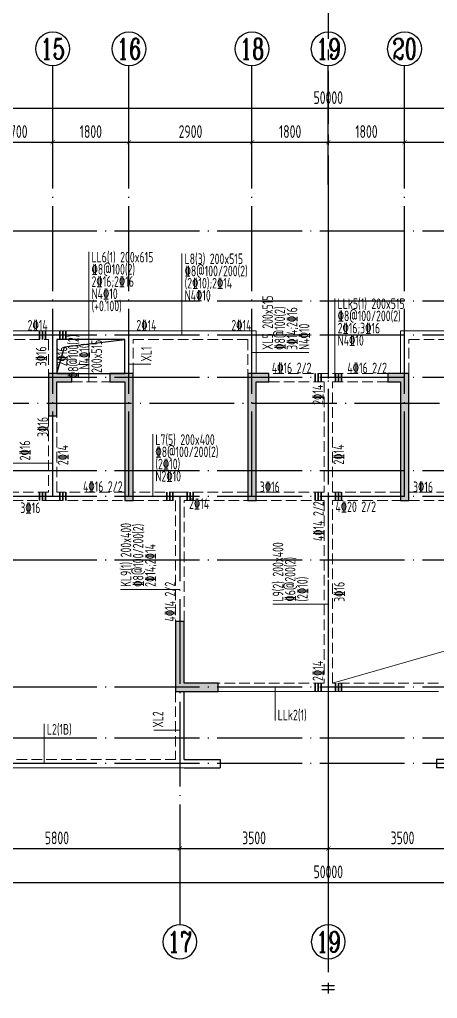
# Model space of a CAD drawing. Extents: x -655480 to 203344, y -294099 to 287156.
# Drawn here: x -57009 to -47155, y 52402 to 75476 of the extents above; entities that cross this region are included whole.
import ezdxf
from ezdxf.enums import TextEntityAlignment as Align

# ---------------------------------------------------------------- set-up
doc = ezdxf.new("R2010")
doc.units = 0
doc.header["$LTSCALE"] = 1000
for name, pattern in [('CENTER', [2, 1.25, -0.25, 0.25, -0.25]), ('DASH', [0.35, 0.25, -0.1]), ('DOTE', [2.42, 2, -0.2, 0.02, -0.2])]:
    doc.linetypes.add(name, pattern=pattern)
doc.layers.get('0').update_dxf_attribs({"linetype": 'CONTINUOUS'})
doc.layers.get('DEFPOINTS').update_dxf_attribs({"linetype": 'CONTINUOUS'})
for name, color, linetype in [('A-AXIS', 1, 'CONTINUOUS'), ('A-DOTE', 10, 'DOTE'), ('AXIS_NUM', 7, 'CONTINUOUS'), ('BEAM_CON', 4, 'CONTINUOUS'), ('S-D洞口', 4, 'CONTINUOUS'), ('S-L主梁线', 4, 'DASH'), ('S-L梁编号', 6, 'CONTINUOUS'), ('S-L梁配筋', 7, 'CONTINUOUS'), ('S-Q墙填充', 252, 'CONTINUOUS'), ('S-Q墙实线', 6, 'CONTINUOUS'), ('S-Y一般标注', 3, 'CONTINUOUS'), ('THIN', 7, 'CONTINUOUS')]:
    doc.layers.add(name, color=color, linetype=linetype)
doc.layers.add('梁附加箍筋', color=1, linetype='CONTINUOUS', lineweight=35)
doc.styles.add('TSSD_Axis', font='complex.shx', dxfattribs={"width": 0.7, "bigfont": 'hztxt.shx'})
doc.styles.add('TSSD_DIMENSION', font='Tssdeng.shx', dxfattribs={"width": 0.7, "bigfont": 'tssdchn.shx'})
doc.styles.add('TSSD_REIN', font='tssdeng.shx', dxfattribs={"width": 0.7, "height": 300, "bigfont": 'tssdchn.shx'})
doc.dimstyles.new('TSSD_100_100', dxfattribs={"dimtxt": 300, "dimasz": 100, "dimexe": 100, "dimexo": 250, "dimgap": 100, "dimtad": 1, "dimdec": 0, "dimzin": 0, "dimdsep": 46, "dimtxsty": 'TSSD_DIMENSION', "dimblk": 'ARCHTICK', "dimcen": 0, "dimdle": 100, "dimclrt": 7, "dimadec": 0, "dimazin": 0, "dimtfac": 1, "dimtdec": 0, "dimtix": 1, "dimtmove": 2, "dimatfit": 3, "dimldrblk": 'ARCHTICK', "dimfxl": 1, "dimtolj": 1, "dimtzin": 0, "dimarcsym": 0})

# ---------------------------------------------------------------- blocks, each defined once
blk = doc.blocks.new('ts_axno')
at = {"color": 0, "linetype": 'ByBlock', "lineweight": -2}
blk.add_circle((0, 0), 0.5, dxfattribs=at)
at = {"color": 0, "linetype": 'ByBlock', "lineweight": -2, "style": 'TSSD_Axis', "width": 0.7}
blk.add_attdef('A', text='', height=0.6, dxfattribs=at).set_placement((0, 0), align=Align.MIDDLE_CENTER)
blk = doc.blocks.new('_ArchTick')
at = {"color": 0, "linetype": 'ByBlock', "const_width": 0.15}
blk.add_lwpolyline([(-0.5, -0.5), (0.5, 0.5)], dxfattribs=at)
blk = doc.blocks.new('*D157')
at = {"layer": 'DEFPOINTS', "color": 0, "transparency": 16777216}
for p in [(23100, 19250), (21400, 18250), (23100, 18250)]:
    blk.add_point(p, dxfattribs=at)
at = {"layer": 'S-Y一般标注', "color": 0, "lineweight": -2, "transparency": 16777216}
for p, q in [((21300, 19250), (23200, 19250)), ((21400, 18500), (21400, 19350)), ((23100, 18500), (23100, 19350))]:
    blk.add_line(p, q, dxfattribs=at)
at = {"layer": 'S-Y一般标注', "color": 0, "lineweight": -2, "transparency": 16777216, "xscale": 100, "yscale": 100, "zscale": 100, "rotation": 180}
blk.add_blockref('_ArchTick', (21400, 19250), dxfattribs=at)
at = {"layer": 'S-Y一般标注', "color": 0, "lineweight": -2, "transparency": 16777216, "xscale": 100, "yscale": 100, "zscale": 100}
blk.add_blockref('_ArchTick', (23100, 19250), dxfattribs=at)
at = {"layer": 'S-Y一般标注', "color": 7, "transparency": 16777216, "insert": (22250, 19500), "char_height": 300, "attachment_point": 5, "style": 'TSSD_DIMENSION'}
blk.add_mtext('\\A1;1700', dxfattribs=at)
blk = doc.blocks.new('*D158')
at = {"layer": 'DEFPOINTS', "color": 0, "transparency": 16777216}
for p in [(24900, 19250), (23100, 18250), (24900, 18250)]:
    blk.add_point(p, dxfattribs=at)
at = {"layer": 'S-Y一般标注', "color": 0, "lineweight": -2, "transparency": 16777216}
for p, q in [((23000, 19250), (25000, 19250)), ((23100, 18500), (23100, 19350)), ((24900, 18500), (24900, 19350))]:
    blk.add_line(p, q, dxfattribs=at)
at = {"layer": 'S-Y一般标注', "color": 0, "lineweight": -2, "transparency": 16777216, "xscale": 100, "yscale": 100, "zscale": 100, "rotation": 180}
blk.add_blockref('_ArchTick', (23100, 19250), dxfattribs=at)
at = {"layer": 'S-Y一般标注', "color": 0, "lineweight": -2, "transparency": 16777216, "xscale": 100, "yscale": 100, "zscale": 100}
blk.add_blockref('_ArchTick', (24900, 19250), dxfattribs=at)
at = {"layer": 'S-Y一般标注', "color": 7, "transparency": 16777216, "insert": (24000, 19500), "char_height": 300, "attachment_point": 5, "style": 'TSSD_DIMENSION'}
blk.add_mtext('\\A1;1800', dxfattribs=at)
blk = doc.blocks.new('*D159')
at = {"layer": 'DEFPOINTS', "color": 0, "transparency": 16777216}
for p in [(27800, 19250), (24900, 18250), (27800, 18250)]:
    blk.add_point(p, dxfattribs=at)
at = {"layer": 'S-Y一般标注', "color": 0, "lineweight": -2, "transparency": 16777216}
for p, q in [((24800, 19250), (27900, 19250)), ((24900, 18500), (24900, 19350)), ((27800, 18500), (27800, 19350))]:
    blk.add_line(p, q, dxfattribs=at)
at = {"layer": 'S-Y一般标注', "color": 0, "lineweight": -2, "transparency": 16777216, "xscale": 100, "yscale": 100, "zscale": 100, "rotation": 180}
blk.add_blockref('_ArchTick', (24900, 19250), dxfattribs=at)
at = {"layer": 'S-Y一般标注', "color": 0, "lineweight": -2, "transparency": 16777216, "xscale": 100, "yscale": 100, "zscale": 100}
blk.add_blockref('_ArchTick', (27800, 19250), dxfattribs=at)
at = {"layer": 'S-Y一般标注', "color": 7, "transparency": 16777216, "insert": (26350, 19500), "char_height": 300, "attachment_point": 5, "style": 'TSSD_DIMENSION'}
blk.add_mtext('\\A1;2900', dxfattribs=at)
blk = doc.blocks.new('*D160')
at = {"layer": 'DEFPOINTS', "color": 0, "transparency": 16777216}
for p in [(29600, 19250), (27800, 18250), (29600, 18250)]:
    blk.add_point(p, dxfattribs=at)
at = {"layer": 'S-Y一般标注', "color": 0, "lineweight": -2, "transparency": 16777216}
for p, q in [((27700, 19250), (29700, 19250)), ((27800, 18500), (27800, 19350)), ((29600, 18500), (29600, 19350))]:
    blk.add_line(p, q, dxfattribs=at)
at = {"layer": 'S-Y一般标注', "color": 0, "lineweight": -2, "transparency": 16777216, "xscale": 100, "yscale": 100, "zscale": 100, "rotation": 180}
blk.add_blockref('_ArchTick', (27800, 19250), dxfattribs=at)
at = {"layer": 'S-Y一般标注', "color": 0, "lineweight": -2, "transparency": 16777216, "xscale": 100, "yscale": 100, "zscale": 100}
blk.add_blockref('_ArchTick', (29600, 19250), dxfattribs=at)
at = {"layer": 'S-Y一般标注', "color": 7, "transparency": 16777216, "insert": (28700, 19500), "char_height": 300, "attachment_point": 5, "style": 'TSSD_DIMENSION'}
blk.add_mtext('\\A1;1800', dxfattribs=at)
blk = doc.blocks.new('*D161')
at = {"layer": 'DEFPOINTS', "color": 0, "transparency": 16777216}
for p in [(31400, 19250), (29600, 18250), (31400, 18250)]:
    blk.add_point(p, dxfattribs=at)
at = {"layer": 'S-Y一般标注', "color": 0, "lineweight": -2, "transparency": 16777216}
for p, q in [((29500, 19250), (31500, 19250)), ((29600, 18500), (29600, 19350)), ((31400, 18500), (31400, 19350))]:
    blk.add_line(p, q, dxfattribs=at)
at = {"layer": 'S-Y一般标注', "color": 0, "lineweight": -2, "transparency": 16777216, "xscale": 100, "yscale": 100, "zscale": 100, "rotation": 180}
blk.add_blockref('_ArchTick', (29600, 19250), dxfattribs=at)
at = {"layer": 'S-Y一般标注', "color": 0, "lineweight": -2, "transparency": 16777216, "xscale": 100, "yscale": 100, "zscale": 100}
blk.add_blockref('_ArchTick', (31400, 19250), dxfattribs=at)
at = {"layer": 'S-Y一般标注', "color": 7, "transparency": 16777216, "insert": (30500, 19500), "char_height": 300, "attachment_point": 5, "style": 'TSSD_DIMENSION'}
blk.add_mtext('\\A1;1800', dxfattribs=at)
blk = doc.blocks.new('*D162')
at = {"layer": 'DEFPOINTS', "color": 0, "transparency": 16777216}
for p in [(34300, 19250), (31400, 18250), (34300, 18250)]:
    blk.add_point(p, dxfattribs=at)
at = {"layer": 'S-Y一般标注', "color": 0, "lineweight": -2, "transparency": 16777216}
for p, q in [((31300, 19250), (34400, 19250)), ((31400, 18500), (31400, 19350)), ((34300, 18500), (34300, 19350))]:
    blk.add_line(p, q, dxfattribs=at)
at = {"layer": 'S-Y一般标注', "color": 0, "lineweight": -2, "transparency": 16777216, "xscale": 100, "yscale": 100, "zscale": 100, "rotation": 180}
blk.add_blockref('_ArchTick', (31400, 19250), dxfattribs=at)
at = {"layer": 'S-Y一般标注', "color": 0, "lineweight": -2, "transparency": 16777216, "xscale": 100, "yscale": 100, "zscale": 100}
blk.add_blockref('_ArchTick', (34300, 19250), dxfattribs=at)
at = {"layer": 'S-Y一般标注', "color": 7, "transparency": 16777216, "insert": (32850, 19500), "char_height": 300, "attachment_point": 5, "style": 'TSSD_DIMENSION'}
blk.add_mtext('\\A1;2900', dxfattribs=at)
blk = doc.blocks.new('*D172')
at = {"layer": 'DEFPOINTS', "color": 0, "transparency": 16777216}
for p in [(54600, 20050), (4600, 18250), (54600, 18250)]:
    blk.add_point(p, dxfattribs=at)
at = {"layer": 'S-Y一般标注', "color": 0, "lineweight": -2, "transparency": 16777216}
for p, q in [((4600, 18500), (4600, 20150)), ((54600, 18500), (54600, 20150)), ((4500, 20050), (54700, 20050))]:
    blk.add_line(p, q, dxfattribs=at)
at = {"layer": 'S-Y一般标注', "color": 0, "lineweight": -2, "transparency": 16777216, "xscale": 100, "yscale": 100, "zscale": 100, "rotation": 180}
blk.add_blockref('_ArchTick', (4600, 20050), dxfattribs=at)
at = {"layer": 'S-Y一般标注', "color": 0, "lineweight": -2, "transparency": 16777216, "xscale": 100, "yscale": 100, "zscale": 100}
blk.add_blockref('_ArchTick', (54600, 20050), dxfattribs=at)
at = {"layer": 'S-Y一般标注', "color": 7, "transparency": 16777216, "insert": (29600, 20300), "char_height": 300, "attachment_point": 5, "style": 'TSSD_DIMENSION'}
blk.add_mtext('\\A1;50000', dxfattribs=at)
blk = doc.blocks.new('*D189')
at = {"layer": 'DEFPOINTS', "color": 0, "transparency": 16777216}
for p in [(20300, 3600), (26100, 3600), (26100, 2600)]:
    blk.add_point(p, dxfattribs=at)
at = {"layer": 'S-Y一般标注', "color": 0, "lineweight": -2, "transparency": 16777216}
for p, q in [((20300, 3350), (20300, 2500)), ((26100, 3350), (26100, 2500)), ((20200, 2600), (26200, 2600))]:
    blk.add_line(p, q, dxfattribs=at)
at = {"layer": 'S-Y一般标注', "color": 0, "lineweight": -2, "transparency": 16777216, "xscale": 100, "yscale": 100, "zscale": 100, "rotation": 180}
blk.add_blockref('_ArchTick', (20300, 2600), dxfattribs=at)
at = {"layer": 'S-Y一般标注', "color": 0, "lineweight": -2, "transparency": 16777216, "xscale": 100, "yscale": 100, "zscale": 100}
blk.add_blockref('_ArchTick', (26100, 2600), dxfattribs=at)
at = {"layer": 'S-Y一般标注', "color": 7, "transparency": 16777216, "insert": (23200, 2850), "char_height": 300, "attachment_point": 5, "style": 'TSSD_DIMENSION'}
blk.add_mtext('\\A1;5800', dxfattribs=at)
blk = doc.blocks.new('*D190')
at = {"layer": 'DEFPOINTS', "color": 0, "transparency": 16777216}
for p in [(26100, 3600), (29600, 3600), (29600, 2600)]:
    blk.add_point(p, dxfattribs=at)
at = {"layer": 'S-Y一般标注', "color": 0, "lineweight": -2, "transparency": 16777216}
for p, q in [((26100, 3350), (26100, 2500)), ((29600, 3350), (29600, 2500)), ((26000, 2600), (29700, 2600))]:
    blk.add_line(p, q, dxfattribs=at)
at = {"layer": 'S-Y一般标注', "color": 0, "lineweight": -2, "transparency": 16777216, "xscale": 100, "yscale": 100, "zscale": 100, "rotation": 180}
blk.add_blockref('_ArchTick', (26100, 2600), dxfattribs=at)
at = {"layer": 'S-Y一般标注', "color": 0, "lineweight": -2, "transparency": 16777216, "xscale": 100, "yscale": 100, "zscale": 100}
blk.add_blockref('_ArchTick', (29600, 2600), dxfattribs=at)
at = {"layer": 'S-Y一般标注', "color": 7, "transparency": 16777216, "insert": (27850, 2850), "char_height": 300, "attachment_point": 5, "style": 'TSSD_DIMENSION'}
blk.add_mtext('\\A1;3500', dxfattribs=at)
blk = doc.blocks.new('*D195')
at = {"layer": 'DEFPOINTS', "color": 0, "transparency": 16777216}
for p in [(4600, 3600), (54600, 3600), (54600, 1800)]:
    blk.add_point(p, dxfattribs=at)
at = {"layer": 'S-Y一般标注', "color": 0, "lineweight": -2, "transparency": 16777216}
for p, q in [((4600, 3350), (4600, 1700)), ((54600, 3350), (54600, 1700)), ((4500, 1800), (54700, 1800))]:
    blk.add_line(p, q, dxfattribs=at)
at = {"layer": 'S-Y一般标注', "color": 0, "lineweight": -2, "transparency": 16777216, "xscale": 100, "yscale": 100, "zscale": 100, "rotation": 180}
blk.add_blockref('_ArchTick', (4600, 1800), dxfattribs=at)
at = {"layer": 'S-Y一般标注', "color": 0, "lineweight": -2, "transparency": 16777216, "xscale": 100, "yscale": 100, "zscale": 100}
blk.add_blockref('_ArchTick', (54600, 1800), dxfattribs=at)
at = {"layer": 'S-Y一般标注', "color": 7, "transparency": 16777216, "insert": (29600, 2050), "char_height": 300, "attachment_point": 5, "style": 'TSSD_DIMENSION'}
blk.add_mtext('\\A1;50000', dxfattribs=at)
blk = doc.blocks.new('*D198')
at = {"layer": 'DEFPOINTS', "color": 0, "transparency": 16777216}
for p in [(29600, 3600), (33100, 3600), (33100, 2600)]:
    blk.add_point(p, dxfattribs=at)
at = {"layer": 'S-Y一般标注', "color": 0, "lineweight": -2, "transparency": 16777216}
for p, q in [((29600, 3350), (29600, 2500)), ((33100, 3350), (33100, 2500)), ((29500, 2600), (33200, 2600))]:
    blk.add_line(p, q, dxfattribs=at)
at = {"layer": 'S-Y一般标注', "color": 0, "lineweight": -2, "transparency": 16777216, "xscale": 100, "yscale": 100, "zscale": 100, "rotation": 180}
blk.add_blockref('_ArchTick', (29600, 2600), dxfattribs=at)
at = {"layer": 'S-Y一般标注', "color": 0, "lineweight": -2, "transparency": 16777216, "xscale": 100, "yscale": 100, "zscale": 100}
blk.add_blockref('_ArchTick', (33100, 2600), dxfattribs=at)
at = {"layer": 'S-Y一般标注', "color": 7, "transparency": 16777216, "insert": (31350, 2850), "char_height": 300, "attachment_point": 5, "style": 'TSSD_DIMENSION'}
blk.add_mtext('\\A1;3500', dxfattribs=at)
blk = doc.blocks.new('20210807.15312791')
at = {"layer": 'S-Q墙填充'}
h = blk.add_hatch(color=252, dxfattribs=at)
h.dxf.hatch_style = 1
h.paths.add_polyline_path([(79416, 66140), (79416, 65140), (79616, 65140), (79616, 65940), (79966, 65940), (79966, 66140)])
h = blk.add_hatch(color=252, dxfattribs=at)
h.dxf.hatch_style = 1
h.paths.add_polyline_path([(81416, 66140), (80866, 66140), (80866, 65940), (81216, 65940), (81216, 63140), (81416, 63140)])
h = blk.add_hatch(color=252, dxfattribs=at)
h.dxf.hatch_style = 1
h.paths.add_polyline_path([(84116, 66140), (84116, 63140), (84316, 63140), (84316, 65940), (84616, 65940), (84616, 66140)])
h = blk.add_hatch(color=252, dxfattribs=at)
h.dxf.hatch_style = 1
h.paths.add_polyline_path([(87916, 66140), (87416, 66140), (87416, 65940), (87716, 65940), (87716, 63140), (87916, 63140)])
h = blk.add_hatch(color=252, dxfattribs=at)
h.dxf.hatch_style = 1
h.paths.add_polyline_path([(82416, 58640), (83316, 58640), (83416, 58640), (83416, 58840), (83316, 58840), (82616, 58840), (82616, 60290), (82416, 60290)])
at = {"layer": 'BEAM_CON'}
for p, q in [((82616, 57040), (82616, 58640)), ((82616, 57040), (83466, 57040)), ((83466, 57040), (83466, 56840)), ((88566, 57040), (88566, 56840)), ((89416, 57040), (88566, 57040)), ((82616, 56840), (83466, 56840)), ((89416, 56840), (88566, 56840))]:
    blk.add_line(p, q, dxfattribs=at)
at = {"layer": 'S-D洞口', "color": 5}
blk.add_lwpolyline([(79616, 66140), (81216, 66140), (81216, 66940), (79616, 66940), (79616, 66140), (79793, 66762), (81216, 66940)], dxfattribs=at)
at = {"layer": 'S-L主梁线', "linetype": 'ByBlock', "lineweight": 18}
for p, q in [((79516, 67140), (77916, 67140)), ((81316, 67140), (79516, 67140)), ((79616, 66940), (81216, 66940)), ((79616, 66140), (79616, 66940)), ((81216, 66940), (81216, 66140)), ((84316, 67140), (81316, 67140)), ((84316, 66140), (84316, 67140)), ((87716, 67140), (87716, 66140)), ((90716, 67140), (87716, 67140)), ((80866, 66140), (79966, 66140)), ((83416, 58640), (86016, 58640)), ((86016, 58640), (88616, 58640)), ((76616, 56840), (82616, 56840))]:
    blk.add_line(p, q, dxfattribs=at)
at = {"layer": 'S-L主梁线', "linetype": 'DASH', "lineweight": 18}
for p, q in [((77916, 66940), (79416, 66940)), ((79416, 66940), (79416, 66140)), ((81416, 66940), (84116, 66940)), ((81416, 66140), (81416, 66940)), ((84116, 66940), (84116, 66140)), ((87916, 66940), (90616, 66940)), ((87916, 66140), (87916, 66940)), ((86016, 66140), (84616, 66140)), ((87416, 66140), (86016, 66140)), ((79966, 65940), (80866, 65940)), ((84616, 65940), (85916, 65940)), ((85916, 65940), (85916, 63340)), ((86116, 65940), (87416, 65940)), ((86116, 63340), (86116, 65940)), ((79416, 65140), (79416, 63340)), ((79616, 63340), (79616, 65140)), ((79416, 63340), (76816, 63340)), ((81216, 63340), (79616, 63340)), ((82516, 63340), (81416, 63340)), ((84116, 63340), (82516, 63340)), ((85916, 63340), (84316, 63340)), ((87716, 63340), (86116, 63340)), ((89516, 63340), (87916, 63340)), ((76816, 63140), (79516, 63140)), ((79516, 63140), (81216, 63140)), ((81416, 63140), (82416, 63140)), ((82416, 63140), (82416, 60290)), ((82616, 63140), (84116, 63140)), ((82616, 60290), (82616, 63140)), ((84316, 63140), (85916, 63140)), ((85916, 63140), (85916, 58840)), ((86116, 58840), (86116, 63140)), ((86116, 63140), (87716, 63140)), ((87916, 63140), (89416, 63140)), ((85916, 58840), (83416, 58840)), ((88616, 58840), (86116, 58840)), ((82416, 58640), (82416, 57040)), ((82416, 57040), (76816, 57040))]:
    blk.add_line(p, q, dxfattribs=at)
at = {"layer": 'S-Q墙实线'}
for points in [[(79416, 66140), (79416, 65140), (79616, 65140), (79616, 65940), (79966, 65940), (79966, 66140)], [(81416, 66140), (80866, 66140), (80866, 65940), (81216, 65940), (81216, 63140), (81416, 63140)], [(84116, 66140), (84116, 63140), (84316, 63140), (84316, 65940), (84616, 65940), (84616, 66140)], [(87916, 66140), (87416, 66140), (87416, 65940), (87716, 65940), (87716, 63140), (87916, 63140)], [(82416, 58640), (83316, 58640), (83416, 58640), (83416, 58840), (83316, 58840), (82616, 58840), (82616, 60290), (82416, 60290)]]:
    blk.add_lwpolyline(points, close=True, dxfattribs=at)
blk = doc.blocks.new('20210726.16395156')
at = {"layer": 'A-AXIS'}
for p, q in [((23100, 18249.9), (23100, 21049.9)), ((24900, 18249.9), (24900, 21049.9)), ((27800, 18249.9), (27800, 21049.9)), ((29600, 18249.9), (29600, 21049.9)), ((31400, 18249.9), (31400, 21049.9)), ((26100, 3600), (26100, 800)), ((29600, 3600), (29600, 800))]:
    blk.add_line(p, q, dxfattribs=at)
at = {"layer": 'A-DOTE'}
for p, q in [((23100, 10900), (23100, 18249.9)), ((24900, 10900), (24900, 18249.9)), ((27800, 10900), (27800, 18249.9)), ((29600, 18249.9), (29600, 3600)), ((31400, 10900), (31400, 18249.9)), ((55600, 17150), (3600, 17150)), ((55600, 15500), (3600, 15500)), ((55600, 14700), (3600, 14700)), ((55600, 13700), (3600, 13700)), ((3600, 13100.3), (55600, 13100.3)), ((55600, 11500), (3600, 11500)), ((55600, 10900), (3600, 10900)), ((26100, 10900), (26100, 3600)), ((55600, 9400), (3600, 9400)), ((55600, 6400), (3600, 6400)), ((55600, 5200), (3600, 5200)), ((55600, 4600), (3600, 4600))]:
    blk.add_line(p, q, dxfattribs=at)
at = {"layer": 'A-AXIS'}
ref = blk.add_blockref('ts_axno', (23100, 21449.9), dxfattribs=dict(at, xscale=800, yscale=800, zscale=800))
ref.add_attrib('9', '15', dxfattribs={"layer": 'AXIS_NUM', "height": 480, "style": 'TSSD_Axis', "width": 0.7}).set_placement((23100, 21449.9), align=Align.MIDDLE_CENTER)
ref = blk.add_blockref('ts_axno', (24900, 21449.9), dxfattribs=dict(at, xscale=800, yscale=800, zscale=800))
ref.add_attrib('10', '16', dxfattribs={"layer": 'AXIS_NUM', "height": 480, "style": 'TSSD_Axis', "width": 0.7}).set_placement((24900, 21449.9), align=Align.MIDDLE_CENTER)
ref = blk.add_blockref('ts_axno', (27800, 21449.9), dxfattribs=dict(at, xscale=800, yscale=800, zscale=800))
ref.add_attrib('11', '18', dxfattribs={"layer": 'AXIS_NUM', "height": 480, "style": 'TSSD_Axis', "width": 0.7}).set_placement((27800, 21449.9), align=Align.MIDDLE_CENTER)
ref = blk.add_blockref('ts_axno', (29600, 21449.9), dxfattribs=dict(at, xscale=800, yscale=800, zscale=800))
ref.add_attrib('12', '19', dxfattribs={"layer": 'AXIS_NUM', "height": 480, "style": 'TSSD_Axis', "width": 0.7}).set_placement((29600, 21449.9), align=Align.MIDDLE_CENTER)
ref = blk.add_blockref('ts_axno', (31400, 21449.9), dxfattribs=dict(at, xscale=800, yscale=800, zscale=800))
ref.add_attrib('13', '20', dxfattribs={"layer": 'AXIS_NUM', "height": 480, "style": 'TSSD_Axis', "width": 0.7}).set_placement((31400, 21449.9), align=Align.MIDDLE_CENTER)
ref = blk.add_blockref('ts_axno', (26100, 400), dxfattribs=dict(at, xscale=-800, yscale=800, zscale=800, rotation=180))
ref.add_attrib('10', '17', dxfattribs={"layer": 'AXIS_NUM', "height": 480, "style": 'TSSD_Axis', "width": 0.7}).set_placement((26100, 400), align=Align.MIDDLE_CENTER)
ref = blk.add_blockref('ts_axno', (29600, 400), dxfattribs=dict(at, xscale=-800, yscale=800, zscale=800, rotation=180))
ref.add_attrib('13', '19', dxfattribs={"layer": 'AXIS_NUM', "height": 480, "style": 'TSSD_Axis', "width": 0.7}).set_placement((29600, 400), align=Align.MIDDLE_CENTER)
at = {"layer": 'S-Y一般标注'}
for base, p1, p2, picture, middle in [((54600, 20049.9), (4600, 18249.9), (54600, 18249.9), '*D172', (29600, 20299.9)), ((23100, 19249.9), (21400, 18249.9), (23100, 18249.9), '*D157', (22250, 19499.9)), ((24900, 19249.9), (23100, 18249.9), (24900, 18249.9), '*D158', (24000, 19499.9)), ((27800, 19249.9), (24900, 18249.9), (27800, 18249.9), '*D159', (26350, 19499.9)), ((29600, 19249.9), (27800, 18249.9), (29600, 18249.9), '*D160', (28700, 19499.9)), ((31400, 19249.9), (29600, 18249.9), (31400, 18249.9), '*D161', (30500, 19499.9)), ((34300, 19249.9), (31400, 18249.9), (34300, 18249.9), '*D162', (32850, 19499.9)), ((54600, 1800), (4600, 3600), (54600, 3600), '*D195', (29600, 2050)), ((26100, 2600), (20300, 3600), (26100, 3600), '*D189', (23200, 2850)), ((29600, 2600), (26100, 3600), (29600, 3600), '*D190', (27850, 2850)), ((33100, 2600), (29600, 3600), (33100, 3600), '*D198', (31350, 2850))]:
    dim = blk.add_linear_dim(base=base, p1=p1, p2=p2, dimstyle='TSSD_100_100', dxfattribs=at)
    dim.commit()
    dim.dimension.update_dxf_attribs({"geometry": picture, "text_midpoint": middle})

msp = doc.modelspace()

# ---------------------------------------------------------------- linework, layer by layer
at = {"layer": 'S-L梁编号', "lineweight": 18}
for p, q in [((-55374.25, 66930.35), (-55374.25, 70000.86)), ((-53179.96, 68036.12), (-53179.96, 69961.77)), ((-49570.85, 67036.12), (-49570.85, 68902.83)), ((-51528.52, 67627.57), (-50191.09, 67627.57)), ((-54428.51, 67351.57), (-53914.56, 67351.57)), ((-53869.29, 64236.12), (-53869.29, 65699.1)), ((-56228.51, 65021.62), (-57583.55, 65021.62)), ((-53228.52, 62041.3), (-54625.49, 62041.3)), ((-49728.52, 61694.03), (-51039.41, 61694.03)), ((-50983.71, 59736.12), (-50983.71, 58957.22)), ((-56426.47, 57936.29), (-56426.47, 58871.76)), ((-53228.52, 58722.42), (-53841.7, 58722.42))]:
    msp.add_line(p, q, dxfattribs=at)
msp.add_lwpolyline([(-49628.52, 59836.12), (-24828.51, 66936.12)], dxfattribs=at)
at = {"layer": 'THIN', "linetype": 'CENTER'}
msp.add_line((-49728.51, 76268.91), (-49728.51, 52401.98), dxfattribs=at)
at = {"layer": 'THIN'}
for p, q in [((-49578.51, 52701.98), (-49878.51, 52701.98)), ((-49578.51, 52601.98), (-49878.51, 52601.98))]:
    msp.add_line(p, q, dxfattribs=at)
at = {"layer": '梁附加箍筋', "lineweight": 35}
for p, q in [((-56538.51, 67936.12), (-56538.51, 68136.12)), ((-56468.51, 67936.12), (-56468.51, 68136.12)), ((-56398.51, 67936.12), (-56398.51, 68136.12)), ((-56058.51, 67936.12), (-56058.51, 68136.12)), ((-55988.51, 67936.12), (-55988.51, 68136.12)), ((-55918.51, 67936.12), (-55918.51, 68136.12)), ((-50038.51, 66936.12), (-50038.51, 67136.12)), ((-49968.51, 66936.12), (-49968.51, 67136.12)), ((-49898.51, 66936.12), (-49898.51, 67136.12)), ((-49558.51, 66936.12), (-49558.51, 67136.12)), ((-49488.51, 66936.12), (-49488.51, 67136.12)), ((-49418.51, 66936.12), (-49418.51, 67136.12)), ((-56538.51, 64136.12), (-56538.51, 64336.12)), ((-56468.51, 64136.12), (-56468.51, 64336.12)), ((-56398.51, 64136.12), (-56398.51, 64336.12)), ((-56058.51, 64136.12), (-56058.51, 64336.12)), ((-55988.51, 64136.12), (-55988.51, 64336.12)), ((-55918.51, 64136.12), (-55918.51, 64336.12)), ((-53538.52, 64136.12), (-53538.52, 64336.12)), ((-53468.52, 64136.12), (-53468.52, 64336.12)), ((-53398.52, 64136.12), (-53398.52, 64336.12)), ((-53058.52, 64136.12), (-53058.52, 64336.12)), ((-52988.52, 64136.12), (-52988.52, 64336.12)), ((-52918.52, 64136.12), (-52918.52, 64336.12)), ((-50038.52, 64136.12), (-50038.52, 64336.12)), ((-49968.52, 64136.12), (-49968.52, 64336.12)), ((-49898.52, 64136.12), (-49898.52, 64336.12)), ((-49558.52, 64136.12), (-49558.52, 64336.12)), ((-49488.52, 64136.12), (-49488.52, 64336.12)), ((-49418.52, 64136.12), (-49418.52, 64336.12)), ((-50038.52, 59636.12), (-50038.52, 59836.12)), ((-49968.52, 59636.12), (-49968.52, 59836.12)), ((-49898.52, 59636.12), (-49898.52, 59836.12)), ((-49558.52, 59636.12), (-49558.52, 59836.12)), ((-49488.52, 59636.12), (-49488.52, 59836.12)), ((-49418.52, 59636.12), (-49418.52, 59836.12))]:
    msp.add_line(p, q, dxfattribs=at)

# ---------------------------------------------------------------- block references
at = {"layer": 'A-DOTE'}
msp.add_blockref('20210726.16395156', (-79328.51, 53336.08), dxfattribs=at)
at = {"layer": 'S-Q墙填充'}
msp.add_blockref('20210807.15312791', (-135744.15, 996.58), dxfattribs=at)

# ---------------------------------------------------------------- texts
at = {"layer": 'S-L梁编号', "color": 6, "style": 'TSSD_REIN', "width": 0.7}
for s, p in [('LL6(1) 200x615', (-55311.75, 69750.86)), ('L8(3) 200x515', (-53117.46, 69711.77)), ('LLk5(1) 200x515', (-49508.35, 68652.83)), ('L7(5) 200x400', (-53806.79, 65449.1)), ('LLk2(1)', (-50921.21, 58957.22)), ('L2(1B)', (-56363.97, 58621.76))]:
    msp.add_text(s, height=250, dxfattribs=at).set_placement(p)
for s, p in [('XL5 200x515', (-51034.36, 67690.07)), ('XL1', (-53895.33, 67414.07)), ('KL9(1) 200x400', (-54375.49, 62103.8)), ('L9(2) 200x400', (-50789.41, 61756.53)), ('XL2', (-53620.55, 58784.92))]:
    msp.add_text(s, height=250, rotation=90, dxfattribs=at).set_placement(p)
at = {"layer": 'S-L梁配筋', "color": 7, "style": 'TSSD_REIN', "width": 0.7}
for s, p in [('%%1328@100(2)', (-55311.75, 69463.36)), ('%%1328@100/200(2)', (-53117.46, 69424.27)), ('2%%13216;2%%13216', (-55311.75, 69175.86)), ('(2%%13210);2%%13214', (-53117.46, 69136.77)), ('N4%%13210', (-55311.75, 68888.36)), ('N4%%13210', (-53117.46, 68849.27)), ('(+0.100)', (-55311.75, 68600.86)), ('%%1328@100/200(2)', (-49508.35, 68365.33)), ('2%%13216;3%%13216', (-49508.35, 68077.83)), ('N4%%13210', (-49508.35, 67790.33)), ('%%1328@100/200(2)', (-53806.79, 65161.6)), ('(2%%13210)', (-53806.79, 64874.1)), ('N2%%13210', (-53806.79, 64586.6)), ('3%%13216', (-56991.02, 63842.53))]:
    msp.add_text(s, height=250, dxfattribs=at).set_placement(p)
for s, p in [('%%1328@100(2)', (-50746.86, 67690.07)), ('3%%13214;2%%13216', (-50459.36, 67690.07)), ('N4%%13210', (-50171.86, 67690.07)), ('2%%13214', (-49849.67, 66394.84)), ('2%%13216', (-56758.55, 65084.12)), ('%%1328@100/200(2)', (-54087.99, 62103.8)), ('2%%13214;2%%13214', (-53800.49, 62103.8)), ('%%1326@200(2)', (-50501.91, 61756.53)), ('(2%%13210)', (-50214.41, 61756.53)), ('4%%13214 2/2', (-53335.19, 61285.79)), ('2%%13214', (-49849.67, 59886.12))]:
    msp.add_text(s, height=250, rotation=90, dxfattribs=at).set_placement(p)
for s, p in [('2%%13214', (-56346.6, 68144.6)), ('2%%13214', (-53780.77, 68144.6)), ('2%%13214', (-51541.72, 68144.6)), ('4%%13216 2/2', (-50125.71, 67139.76)), ('4%%13216 2/2', (-48343.99, 67139.76)), ('4%%13216 2/2', (-54578.52, 64343.75)), ('3%%13216', (-50872.02, 64336.34)), ('3%%13216', (-47258.72, 64336.34))]:
    msp.add_text(s, height=250, dxfattribs=at).set_placement(p, align=Align.RIGHT)
for s, p in [('%%1328@100(2)', (-55618.91, 67536.12)), ('200x515', (-55065.86, 67536.12)), ('3%%13216', (-56375.81, 67536.12)), ('2%%13216', (-55883.52, 67536.12)), ('N4%%13210', (-55356.67, 67536.12)), ('3%%13216', (-56339.61, 65873.12)), ('2%%13214', (-55860.26, 65209.79)), ('2%%13214', (-49358.86, 65222.12)), ('3%%13216', (-49344.26, 61986.12))]:
    msp.add_text(s, height=250, rotation=90, dxfattribs=at).set_placement(p, align=Align.CENTER)
msp.add_text('2%%13214', height=250, dxfattribs=at).set_placement((-52775.25, 63863.81), align=Align.BOTTOM_CENTER)
msp.add_text('4%%13214 2/2', height=250, rotation=90, dxfattribs=at).set_placement((-49836.16, 64121.52), align=Align.RIGHT)
at = {"layer": 'S-L梁配筋', "color": 1, "style": 'TSSD_REIN', "width": 0.7}
msp.add_text('4%%13220 2/2', height=250, dxfattribs=at).set_placement((-49080.92, 63865.59), align=Align.CENTER)

doc.saveas('drawing.dxf')
